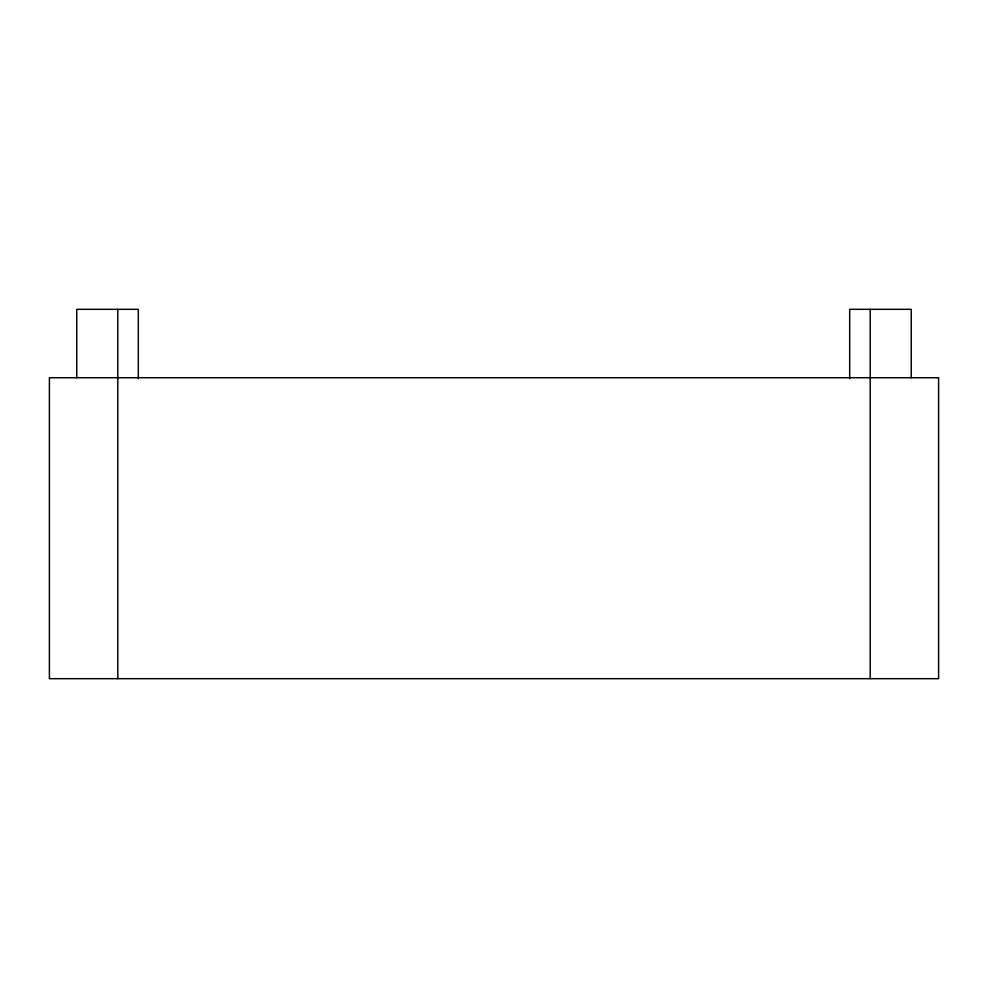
<?xml version="1.0" encoding="UTF-8"?>
<svg xmlns="http://www.w3.org/2000/svg" width="988" height="988" viewBox="0 0 988 988"><rect width="100%" height="100%" fill="white"/><g stroke="black" fill="none" stroke-linecap="round" stroke-linejoin="round"><path stroke-width="1.48" d="M911.245 377.725L911.245 309.318L849.68 309.318L849.68 378.639M870.206 309.318L870.206 678.682M138.32 378.639L138.32 309.318L76.755 309.318L76.755 377.725M117.794 309.318L117.794 678.682M938.6 377.725L49.4 377.725L49.4 678.682L938.6 678.682L938.6 377.725"/></g></svg>
